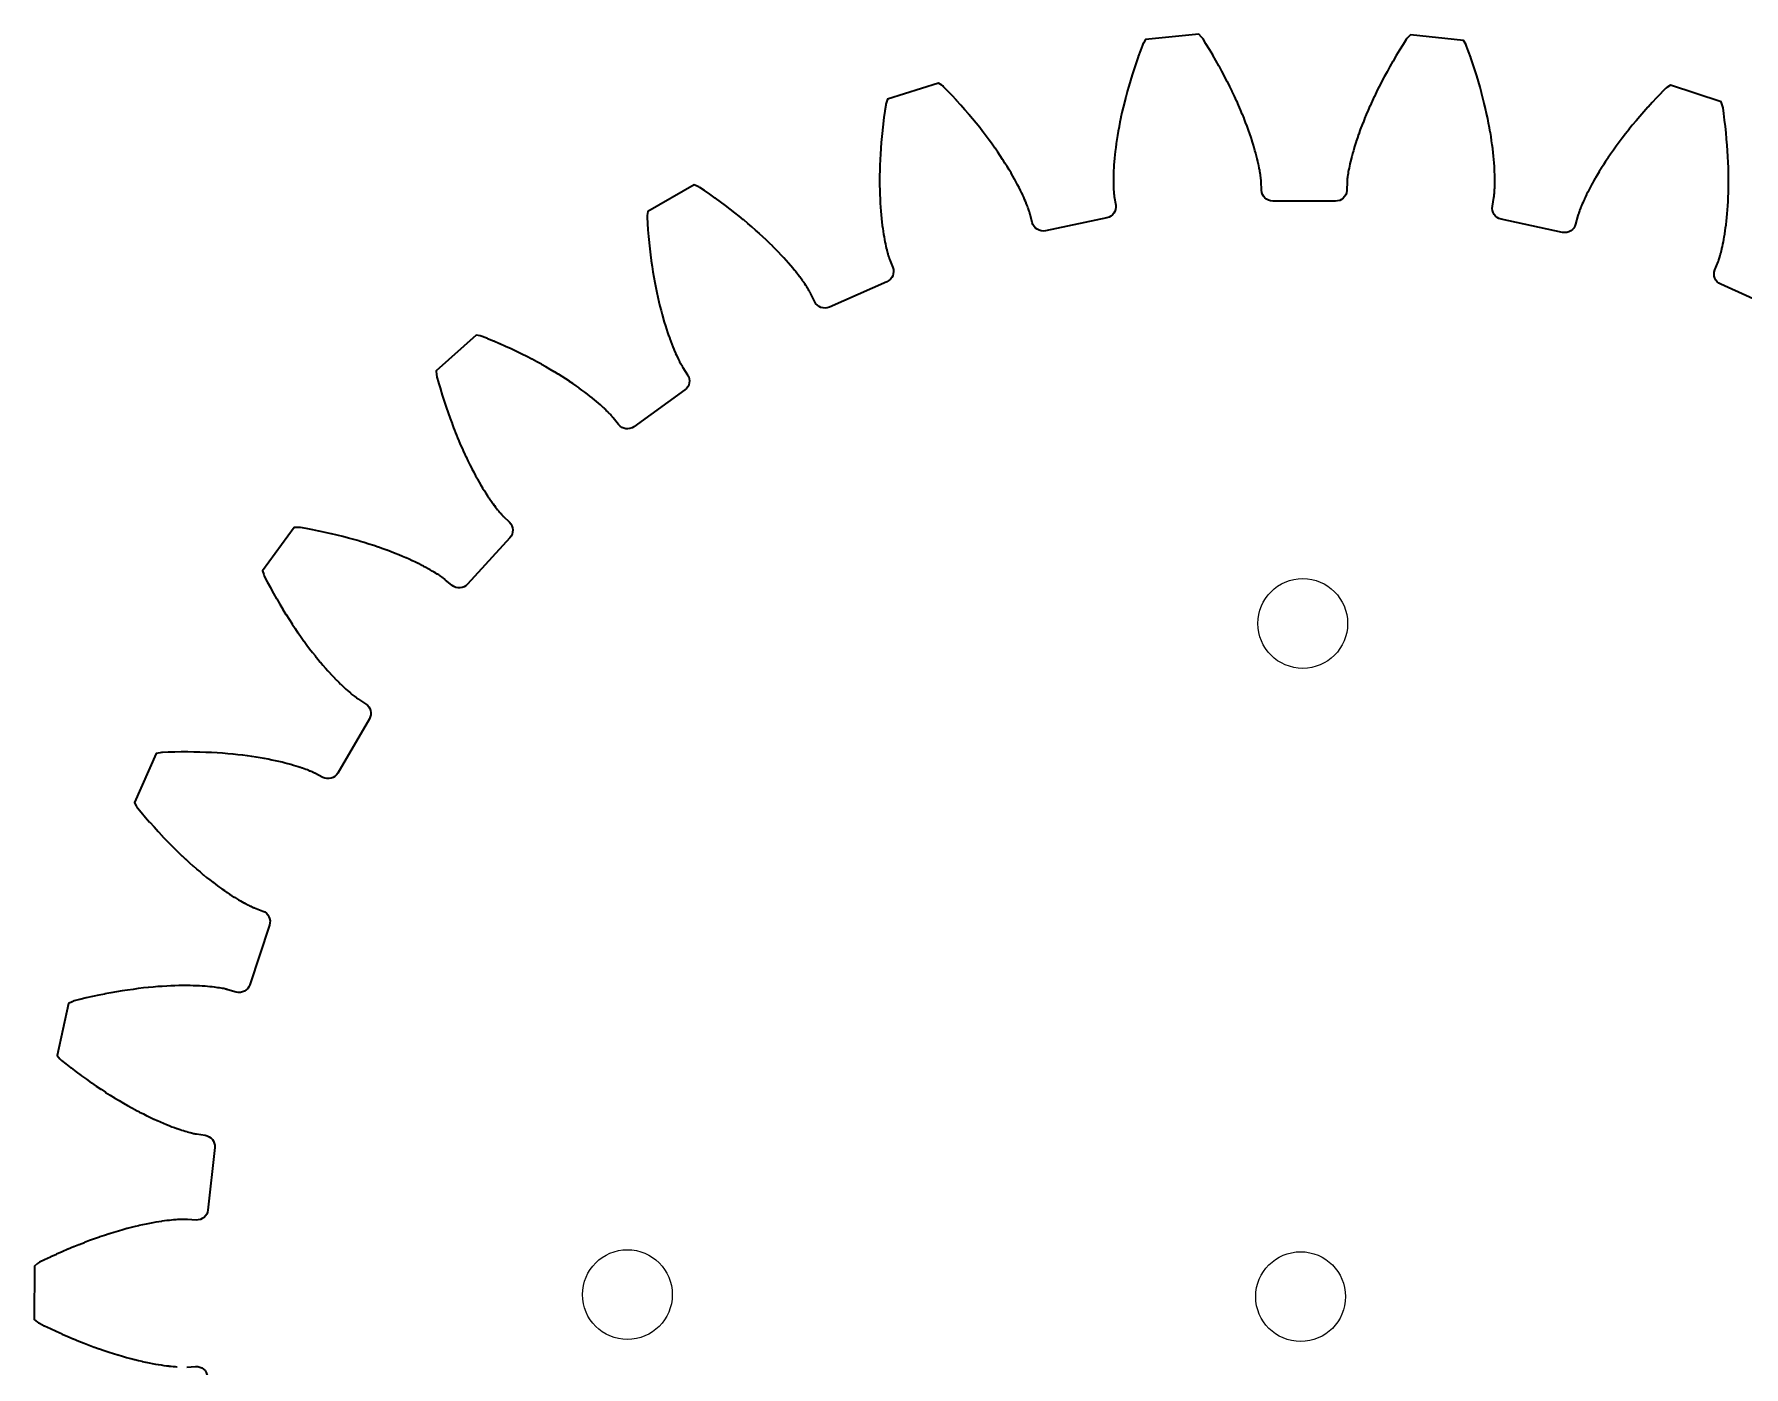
# Model space of a CAD drawing. Header units: millimetres. Extents: x 16327 to 16632, y 30408 to 30707.
# Drawn here: x 16326.9 to 16479.3, y 30588.6 to 30707.4 of the extents above; entities that cross this region are included whole.
import ezdxf

# ---------------------------------------------------------------- set-up
doc = ezdxf.new("R2010")
doc.units = ezdxf.units.MM
doc.header["$MEASUREMENT"] = 0
doc.layers.add('2D Drafting - General_Pen_No__21', color=7, linetype='Continuous', lineweight=20)
doc.layers.add('2D Drafting - General_Pen_No__6', color=5, linetype='Continuous', lineweight=35)

msp = doc.modelspace()

# ---------------------------------------------------------------- linework, layer by layer
at = {"layer": '2D Drafting - General_Pen_No__21', "linetype": 'Continuous'}
for centre in [(16439.97, 30654.83), (16379.78, 30595.01), (16439.78, 30594.83)]:
    msp.add_circle(centre, 4, dxfattribs=at)
at = {"layer": '2D Drafting - General_Pen_No__6', "linetype": 'Continuous', "flags": 128}
for points in [[(16482.33, 30682.76), (16477.22, 30685.06, -0.402869), (16476.7, 30686.34), (16477, 30687.07), (16477, 30687.08, 0.005522), (16477.01, 30687.1), (16477.02, 30687.12, 0.006713), (16477.03, 30687.14), (16477.04, 30687.17, 0.004881), (16477.04, 30687.19), (16477.06, 30687.25), (16477.08, 30687.32), (16477.11, 30687.41, 0.002921), (16477.11, 30687.42), (16477.14, 30687.5, 0.009516), (16477.15, 30687.53), (16477.17, 30687.62, -0.004565), (16477.18, 30687.64), (16477.21, 30687.75, 0.004421), (16477.21, 30687.77), (16477.25, 30687.9, 0.004807), (16477.25, 30687.91), (16477.29, 30688.07), (16477.33, 30688.23, 0.003285), (16477.33, 30688.24), (16477.37, 30688.42), (16477.41, 30688.6, 0.005725), (16477.42, 30688.63), (16477.46, 30688.83), (16477.5, 30689.05), (16477.54, 30689.28, 0.004404), (16477.54, 30689.3), (16477.58, 30689.53, 0.003624), (16477.58, 30689.55), (16477.62, 30689.81), (16477.66, 30690.08, 0.003053), (16477.66, 30690.09), (16477.7, 30690.37, 0.005248), (16477.7, 30690.39), (16477.73, 30690.69), (16477.77, 30691.01), (16477.8, 30691.34, 0.004571), (16477.8, 30691.35), (16477.83, 30691.69, 0.002962), (16477.83, 30691.7), (16477.85, 30692.06), (16477.87, 30692.43, 0.003278), (16477.87, 30692.44), (16477.89, 30692.82, 0.002834), (16477.89, 30692.83), (16477.9, 30693.22, 0.002519), (16477.9, 30693.23), (16477.91, 30693.64, 0.003832), (16477.91, 30693.65), (16477.92, 30694.08), (16477.92, 30694.52), (16477.91, 30694.97, 0.004793), (16477.91, 30694.99), (16477.9, 30695.44, 0.002612), (16477.9, 30695.45), (16477.88, 30695.94), (16477.86, 30696.42, 0.003751), (16477.86, 30696.44), (16477.83, 30696.95), (16477.8, 30697.46, 0.003182), (16477.79, 30697.47), (16477.75, 30698, 0.003243), (16477.75, 30698.01), (16477.7, 30698.56), (16477.64, 30699.11, 0.003887), (16477.64, 30699.12), (16477.57, 30699.69), (16477.5, 30700.27, 0.003568), (16477.5, 30700.28), (16477.43, 30700.78, 0.050509), (16477.38, 30700.97), (16477.26, 30701.31), (16472.73, 30702.8), (16472.42, 30702.6, 0.049284), (16472.27, 30702.47), (16471.92, 30702.11, 0.002804), (16471.91, 30702.1), (16471.51, 30701.69, 0.003271), (16471.5, 30701.68), (16471.12, 30701.26, 0.003077), (16471.11, 30701.25), (16470.74, 30700.85, 0.002956), (16470.73, 30700.84), (16470.37, 30700.43, 0.002948), (16470.36, 30700.42), (16470.01, 30700.02), (16469.68, 30699.63, 0.004378), (16469.67, 30699.62), (16469.34, 30699.23), (16469.03, 30698.85, 0.003781), (16469.03, 30698.83), (16468.73, 30698.46, 0.002795), (16468.73, 30698.46), (16468.44, 30698.09, 0.002566), (16468.44, 30698.08), (16468.17, 30697.73, 0.003772), (16468.16, 30697.72), (16467.9, 30697.36), (16467.65, 30697.02, 0.003499), (16467.65, 30697.01), (16467.41, 30696.67), (16467.19, 30696.35, 0.003244), (16467.18, 30696.33), (16466.96, 30696.01), (16466.76, 30695.71, 0.003691), (16466.76, 30695.69), (16466.57, 30695.4, 0.002952), (16466.56, 30695.39), (16466.38, 30695.1, 0.003022), (16466.38, 30695.09), (16466.2, 30694.8), (16466.05, 30694.54, 0.004241), (16466.04, 30694.52), (16465.89, 30694.26), (16465.75, 30694.01, 0.00412), (16465.74, 30693.99), (16465.62, 30693.76, 0.003427), (16465.61, 30693.75), (16465.49, 30693.51), (16465.37, 30693.28), (16465.27, 30693.08, 0.004858), (16465.26, 30693.06), (16465.16, 30692.86), (16465.08, 30692.68, 0.005198), (16465.07, 30692.66), (16464.99, 30692.48), (16464.92, 30692.32, 0.00447), (16464.91, 30692.3), (16464.84, 30692.15), (16464.79, 30692.02, 0.008708), (16464.78, 30691.98), (16464.73, 30691.87, -0.003407), (16464.73, 30691.85), (16464.68, 30691.75, 0.005518), (16464.68, 30691.73), (16464.64, 30691.63, 0.003829), (16464.63, 30691.62), (16464.6, 30691.52), (16464.57, 30691.44, 0.006164), (16464.57, 30691.42), (16464.54, 30691.35), (16464.53, 30691.3, 0.005986), (16464.52, 30691.28), (16464.51, 30691.24, -0.002521), (16464.51, 30691.23), (16464.5, 30691.21, -0.003997), (16464.5, 30691.19), (16464.49, 30691.18), (16464.29, 30690.42, -0.402951), (16463.12, 30689.69), (16457.64, 30690.87, -0.403013), (16456.87, 30692.02), (16457.01, 30692.79, 0.011242), (16457.01, 30692.84), (16457.02, 30692.86), (16457.02, 30692.9, 0.006436), (16457.02, 30692.92), (16457.03, 30692.97, -0.00364), (16457.03, 30692.98), (16457.04, 30693.04, 0.008671), (16457.04, 30693.07), (16457.05, 30693.16), (16457.06, 30693.25, 0.006052), (16457.06, 30693.27), (16457.06, 30693.38), (16457.07, 30693.5, 0.004791), (16457.07, 30693.52), (16457.08, 30693.66), (16457.08, 30693.81, 0.005347), (16457.09, 30693.83), (16457.09, 30694), (16457.09, 30694.18, 0.002721), (16457.09, 30694.19), (16457.09, 30694.38, 0.005093), (16457.09, 30694.4), (16457.09, 30694.61), (16457.08, 30694.82, 0.003892), (16457.08, 30694.84), (16457.07, 30695.08), (16457.06, 30695.32, 0.005246), (16457.06, 30695.34), (16457.05, 30695.6), (16457.03, 30695.87, 0.004342), (16457.03, 30695.89), (16457, 30696.18), (16456.97, 30696.48, 0.004272), (16456.97, 30696.49), (16456.94, 30696.81), (16456.9, 30697.13, 0.003306), (16456.9, 30697.15), (16456.86, 30697.48, 0.003012), (16456.85, 30697.49), (16456.8, 30697.84, 0.002813), (16456.8, 30697.85), (16456.75, 30698.22, 0.002606), (16456.75, 30698.23), (16456.69, 30698.6, 0.003435), (16456.68, 30698.61), (16456.61, 30699, 0.003493), (16456.61, 30699.01), (16456.53, 30699.42), (16456.45, 30699.83, 0.00316), (16456.45, 30699.84), (16456.36, 30700.27, 0.002619), (16456.36, 30700.28), (16456.26, 30700.71, 0.002812), (16456.26, 30700.72), (16456.15, 30701.17, 0.002687), (16456.15, 30701.18), (16456.03, 30701.64, 0.003189), (16456.03, 30701.65), (16455.91, 30702.12, 0.003549), (16455.9, 30702.14), (16455.77, 30702.63), (16455.63, 30703.12, 0.003952), (16455.62, 30703.13), (16455.47, 30703.64), (16455.31, 30704.16, 0.002947), (16455.3, 30704.17), (16455.13, 30704.7, 0.003374), (16455.13, 30704.71), (16454.95, 30705.25, 0.003172), (16454.94, 30705.26), (16454.75, 30705.81, 0.00264), (16454.75, 30705.82), (16454.57, 30706.29, 0.049273), (16454.49, 30706.47), (16454.3, 30706.78), (16449.56, 30707.29), (16449.31, 30707.03, 0.0513), (16449.18, 30706.87), (16448.91, 30706.44), (16448.6, 30705.94), (16448.3, 30705.45, 0.004029), (16448.3, 30705.44), (16448.02, 30704.96, 0.002893), (16448.01, 30704.95), (16447.74, 30704.48, 0.002624), (16447.74, 30704.47), (16447.48, 30704), (16447.23, 30703.55, 0.003139), (16447.23, 30703.54), (16446.99, 30703.1, 0.003339), (16446.99, 30703.09), (16446.77, 30702.65, 0.002514), (16446.76, 30702.65), (16446.55, 30702.22, 0.003475), (16446.55, 30702.21), (16446.35, 30701.8, 0.002726), (16446.34, 30701.79), (16446.15, 30701.37), (16445.97, 30700.98, 0.005499), (16445.96, 30700.96), (16445.79, 30700.57), (16445.63, 30700.2, 0.002521), (16445.63, 30700.19), (16445.48, 30699.83, 0.002968), (16445.48, 30699.81), (16445.34, 30699.46, 0.002984), (16445.33, 30699.45), (16445.2, 30699.11, 0.003576), (16445.19, 30699.1), (16445.07, 30698.76), (16444.96, 30698.44, 0.00329), (16444.95, 30698.43), (16444.84, 30698.11), (16444.74, 30697.82, 0.003448), (16444.74, 30697.8), (16444.65, 30697.51), (16444.56, 30697.24, 0.004138), (16444.56, 30697.22), (16444.48, 30696.96), (16444.41, 30696.71, 0.003373), (16444.41, 30696.69), (16444.34, 30696.45), (16444.28, 30696.23, 0.00367), (16444.28, 30696.21), (16444.23, 30695.99), (16444.18, 30695.79, 0.004374), (16444.18, 30695.78), (16444.14, 30695.6, 0.003994), (16444.13, 30695.58), (16444.1, 30695.41), (16444.06, 30695.24, 0.004308), (16444.06, 30695.23), (16444.03, 30695.07), (16444.01, 30694.94, 0.003986), (16444.01, 30694.92), (16443.99, 30694.8, 0.004162), (16443.99, 30694.79), (16443.97, 30694.67), (16443.96, 30694.57), (16443.94, 30694.48, 0.002686), (16443.94, 30694.47), (16443.94, 30694.4, 0.003227), (16443.93, 30694.39), (16443.93, 30694.33, 0.00257), (16443.93, 30694.32), (16443.92, 30694.29, 0.005658), (16443.92, 30694.26), (16443.92, 30694.25, -0.006341), (16443.92, 30694.22), (16443.92, 30694.21), (16443.89, 30693.42, -0.403237), (16442.88, 30692.47), (16437.29, 30692.48, -0.402951), (16436.29, 30693.45), (16436.26, 30694.22, 0.006548), (16436.26, 30694.24, -0.005984), (16436.26, 30694.27), (16436.26, 30694.3), (16436.25, 30694.34, -0.005685), (16436.25, 30694.36), (16436.25, 30694.4, 0.010551), (16436.24, 30694.44), (16436.24, 30694.5), (16436.23, 30694.59), (16436.21, 30694.69, 0.004926), (16436.21, 30694.71), (16436.2, 30694.81, 0.003937), (16436.2, 30694.83), (16436.18, 30694.96), (16436.15, 30695.1), (16436.13, 30695.25, 0.00563), (16436.12, 30695.27), (16436.09, 30695.42, 0.003944), (16436.09, 30695.44), (16436.05, 30695.61), (16436.02, 30695.8, 0.005853), (16436.01, 30695.82), (16435.96, 30696.03), (16435.91, 30696.23, 0.005119), (16435.91, 30696.25), (16435.85, 30696.48), (16435.79, 30696.72, 0.005091), (16435.79, 30696.74), (16435.71, 30696.99), (16435.64, 30697.26), (16435.56, 30697.54, 0.003633), (16435.55, 30697.55), (16435.46, 30697.83, 0.004476), (16435.46, 30697.85), (16435.36, 30698.15), (16435.25, 30698.46, 0.002862), (16435.25, 30698.47), (16435.14, 30698.79, 0.004003), (16435.13, 30698.8), (16435.01, 30699.14), (16434.88, 30699.49), (16434.74, 30699.85, 0.003074), (16434.74, 30699.86), (16434.59, 30700.22, 0.004321), (16434.58, 30700.23), (16434.42, 30700.61), (16434.25, 30701.01), (16434.08, 30701.41, 0.002951), (16434.07, 30701.42), (16433.89, 30701.82, 0.003539), (16433.88, 30701.84), (16433.68, 30702.25, 0.003319), (16433.68, 30702.26), (16433.46, 30702.69), (16433.25, 30703.13, 0.002747), (16433.24, 30703.14), (16433.01, 30703.58, 0.003431), (16433, 30703.6), (16432.76, 30704.06), (16432.51, 30704.52, 0.002793), (16432.5, 30704.53), (16432.23, 30705, 0.002745), (16432.23, 30705.01), (16431.95, 30705.49, 0.003516), (16431.95, 30705.5), (16431.66, 30705.99, 0.0031), (16431.65, 30706), (16431.34, 30706.5), (16431.08, 30706.93, 0.050682), (16430.95, 30707.09), (16430.7, 30707.35), (16425.96, 30706.87), (16425.77, 30706.56, 0.04989), (16425.68, 30706.38), (16425.51, 30705.91, 0.002753), (16425.5, 30705.9), (16425.31, 30705.35, 0.003231), (16425.3, 30705.34), (16425.11, 30704.8), (16424.94, 30704.27, 0.003537), (16424.93, 30704.26), (16424.77, 30703.74, 0.00286), (16424.77, 30703.73), (16424.61, 30703.23, 0.002649), (16424.61, 30703.22), (16424.47, 30702.73, 0.002992), (16424.46, 30702.71), (16424.33, 30702.23, 0.003209), (16424.32, 30702.22), (16424.2, 30701.74), (16424.08, 30701.29, 0.004445), (16424.07, 30701.27), (16423.96, 30700.81), (16423.86, 30700.38, 0.003086), (16423.86, 30700.37), (16423.77, 30699.95, 0.003718), (16423.76, 30699.93), (16423.68, 30699.51), (16423.6, 30699.11, 0.002908), (16423.6, 30699.1), (16423.52, 30698.7), (16423.46, 30698.33, 0.004106), (16423.46, 30698.31), (16423.4, 30697.95), (16423.35, 30697.6, 0.002766), (16423.34, 30697.59), (16423.3, 30697.25, 0.0037), (16423.3, 30697.24), (16423.26, 30696.91), (16423.22, 30696.6, 0.002616), (16423.22, 30696.59), (16423.19, 30696.29, 0.003958), (16423.19, 30696.27), (16423.17, 30695.99, 0.003368), (16423.16, 30695.98), (16423.14, 30695.7), (16423.13, 30695.44, 0.003692), (16423.13, 30695.43), (16423.11, 30695.19, 0.003376), (16423.11, 30695.17), (16423.1, 30694.94), (16423.09, 30694.72, 0.005312), (16423.09, 30694.7), (16423.09, 30694.49), (16423.09, 30694.29), (16423.09, 30694.12, 0.006385), (16423.09, 30694.09), (16423.09, 30693.93), (16423.1, 30693.78, 0.004452), (16423.1, 30693.76), (16423.1, 30693.62), (16423.11, 30693.5, 0.007271), (16423.11, 30693.47), (16423.12, 30693.37, -0.003383), (16423.12, 30693.36), (16423.13, 30693.27, 0.008308), (16423.13, 30693.24), (16423.13, 30693.16), (16423.14, 30693.09, 0.003756), (16423.14, 30693.08), (16423.15, 30693.03, 0.00775), (16423.15, 30693), (16423.15, 30692.99, -0.013501), (16423.16, 30692.93), (16423.16, 30692.92), (16423.16, 30692.91, 0.007042), (16423.17, 30692.88), (16423.3, 30692.12, -0.403102), (16422.52, 30690.98), (16417.04, 30689.83, -0.403065), (16415.86, 30690.57), (16415.68, 30691.3, 0.012783), (16415.66, 30691.35), (16415.66, 30691.38, 0.003873), (16415.65, 30691.4), (16415.64, 30691.45), (16415.62, 30691.5, 0.005448), (16415.61, 30691.52), (16415.59, 30691.59), (16415.57, 30691.66, 0.004795), (16415.56, 30691.68), (16415.53, 30691.76, 0.007827), (16415.52, 30691.79), (16415.48, 30691.89), (16415.44, 30692.01, 0.005164), (16415.43, 30692.02), (16415.38, 30692.15), (16415.33, 30692.29, 0.007009), (16415.32, 30692.31), (16415.25, 30692.46), (16415.18, 30692.63, 0.003608), (16415.18, 30692.64), (16415.1, 30692.83), (16415.01, 30693.01, 0.002827), (16415.01, 30693.02), (16414.91, 30693.23), (16414.81, 30693.43, 0.00405), (16414.8, 30693.45), (16414.69, 30693.67, 0.002762), (16414.69, 30693.68), (16414.56, 30693.91), (16414.43, 30694.16), (16414.3, 30694.41, 0.004717), (16414.29, 30694.43), (16414.14, 30694.69), (16413.98, 30694.96, 0.004161), (16413.97, 30694.98), (16413.81, 30695.25, 0.002805), (16413.8, 30695.26), (16413.63, 30695.55, 0.002866), (16413.62, 30695.56), (16413.43, 30695.87), (16413.23, 30696.18, 0.003752), (16413.22, 30696.19), (16413.01, 30696.51), (16412.79, 30696.84, 0.004076), (16412.78, 30696.85), (16412.55, 30697.18, 0.003), (16412.54, 30697.19), (16412.3, 30697.54), (16412.04, 30697.89, 0.003896), (16412.03, 30697.9), (16411.76, 30698.27), (16411.48, 30698.63, 0.004298), (16411.47, 30698.65), (16411.18, 30699.02), (16410.86, 30699.41), (16410.55, 30699.8, 0.003406), (16410.54, 30699.81), (16410.21, 30700.2, 0.003152), (16410.2, 30700.21), (16409.85, 30700.62), (16409.49, 30701.02, 0.003033), (16409.49, 30701.03), (16409.12, 30701.44, 0.003904), (16409.11, 30701.46), (16408.72, 30701.88), (16408.32, 30702.3, 0.004014), (16408.31, 30702.31), (16407.96, 30702.67, 0.048832), (16407.81, 30702.8), (16407.51, 30703), (16402.97, 30701.55), (16402.85, 30701.2, 0.049496), (16402.8, 30701.01), (16402.72, 30700.51, 0.002865), (16402.72, 30700.5), (16402.64, 30699.93, 0.00297), (16402.64, 30699.92), (16402.57, 30699.35, 0.003071), (16402.57, 30699.34), (16402.51, 30698.79, 0.003502), (16402.51, 30698.78), (16402.45, 30698.23), (16402.41, 30697.71, 0.003297), (16402.41, 30697.69), (16402.37, 30697.18, 0.002996), (16402.37, 30697.17), (16402.33, 30696.66), (16402.31, 30696.18, 0.00402), (16402.31, 30696.16), (16402.29, 30695.68), (16402.27, 30695.22, 0.003511), (16402.27, 30695.21), (16402.26, 30694.76, 0.003467), (16402.26, 30694.75), (16402.26, 30694.31), (16402.26, 30693.88, 0.002659), (16402.26, 30693.87), (16402.27, 30693.47, 0.003213), (16402.27, 30693.46), (16402.28, 30693.06, 0.002532), (16402.28, 30693.05), (16402.3, 30692.68, 0.003677), (16402.3, 30692.66), (16402.32, 30692.3, 0.003112), (16402.32, 30692.29), (16402.34, 30691.93), (16402.36, 30691.59, 0.00557), (16402.37, 30691.57), (16402.4, 30691.24), (16402.43, 30690.93, 0.004234), (16402.43, 30690.91), (16402.46, 30690.61), (16402.49, 30690.33, 0.003506), (16402.5, 30690.31), (16402.53, 30690.04), (16402.57, 30689.78, 0.004123), (16402.57, 30689.77), (16402.61, 30689.53, 0.004626), (16402.61, 30689.51), (16402.65, 30689.28), (16402.69, 30689.06, 0.003648), (16402.69, 30689.05), (16402.73, 30688.85, 0.002848), (16402.73, 30688.84), (16402.77, 30688.66, 0.00447), (16402.78, 30688.64), (16402.81, 30688.46), (16402.85, 30688.3, 0.00479), (16402.85, 30688.29), (16402.89, 30688.14, 0.003431), (16402.89, 30688.13), (16402.93, 30687.99), (16402.96, 30687.86), (16402.99, 30687.76, 0.007976), (16403, 30687.73), (16403.03, 30687.64), (16403.05, 30687.55), (16403.07, 30687.49, 0.009135), (16403.08, 30687.46), (16403.1, 30687.41), (16403.11, 30687.37, 0.006059), (16403.12, 30687.35), (16403.13, 30687.32), (16403.14, 30687.31, 0.005067), (16403.14, 30687.29), (16403.43, 30686.57, -0.402831), (16402.9, 30685.29), (16397.78, 30683.02, -0.403137), (16396.48, 30683.5), (16396.14, 30684.21), (16396.12, 30684.23, 0.016102), (16396.09, 30684.29), (16396.08, 30684.32), (16396.05, 30684.37, 0.00296), (16396.04, 30684.38), (16396.01, 30684.43, 0.004245), (16396, 30684.45), (16395.96, 30684.52), (16395.91, 30684.61, 0.004048), (16395.9, 30684.62), (16395.84, 30684.71, 0.002776), (16395.83, 30684.72), (16395.77, 30684.82, 0.003591), (16395.76, 30684.84), (16395.68, 30684.96), (16395.59, 30685.09), (16395.5, 30685.22, 0.004106), (16395.49, 30685.24), (16395.39, 30685.38, 0.003272), (16395.38, 30685.39), (16395.26, 30685.55), (16395.14, 30685.72, 0.004023), (16395.13, 30685.73), (16395, 30685.9, 0.002872), (16394.99, 30685.91), (16394.85, 30686.09, 0.003482), (16394.84, 30686.1), (16394.69, 30686.29, 0.002562), (16394.68, 30686.3), (16394.51, 30686.5), (16394.34, 30686.71, 0.004377), (16394.33, 30686.72), (16394.14, 30686.95), (16393.93, 30687.18), (16393.73, 30687.41, 0.004552), (16393.71, 30687.42), (16393.49, 30687.67), (16393.26, 30687.91, 0.002873), (16393.25, 30687.92), (16393, 30688.17, 0.003161), (16392.99, 30688.18), (16392.74, 30688.44, 0.002725), (16392.73, 30688.45), (16392.45, 30688.72), (16392.17, 30689, 0.004127), (16392.16, 30689.01), (16391.86, 30689.29), (16391.55, 30689.57, 0.00361), (16391.54, 30689.58), (16391.21, 30689.88), (16390.87, 30690.17, 0.0029), (16390.87, 30690.18), (16390.52, 30690.48, 0.002834), (16390.51, 30690.49), (16390.15, 30690.79, 0.00393), (16390.14, 30690.8), (16389.75, 30691.12), (16389.35, 30691.44), (16388.95, 30691.75, 0.003774), (16388.94, 30691.76), (16388.51, 30692.08), (16388.08, 30692.41, 0.003444), (16388.07, 30692.42), (16387.62, 30692.74, 0.002964), (16387.61, 30692.75), (16387.14, 30693.08), (16386.66, 30693.41, 0.003474), (16386.65, 30693.42), (16386.23, 30693.7, 0.05014), (16386.06, 30693.79), (16385.72, 30693.93), (16381.59, 30691.56), (16381.54, 30691.2, 0.050241), (16381.53, 30691), (16381.56, 30690.5, 0.003964), (16381.56, 30690.49), (16381.6, 30689.9), (16381.66, 30689.32), (16381.71, 30688.77, 0.003277), (16381.71, 30688.76), (16381.77, 30688.22, 0.003036), (16381.77, 30688.21), (16381.83, 30687.69, 0.002647), (16381.84, 30687.68), (16381.9, 30687.17, 0.003051), (16381.9, 30687.15), (16381.98, 30686.66, 0.003209), (16381.98, 30686.65), (16382.05, 30686.17, 0.003105), (16382.06, 30686.16), (16382.14, 30685.68), (16382.22, 30685.23, 0.002605), (16382.22, 30685.22), (16382.31, 30684.78, 0.0028), (16382.31, 30684.77), (16382.39, 30684.34, 0.003819), (16382.4, 30684.33), (16382.49, 30683.91), (16382.58, 30683.51, 0.002916), (16382.58, 30683.5), (16382.68, 30683.12, 0.003612), (16382.68, 30683.11), (16382.78, 30682.73), (16382.87, 30682.38, 0.002636), (16382.87, 30682.37), (16382.97, 30682.03, 0.002684), (16382.97, 30682.02), (16383.06, 30681.69, 0.004222), (16383.07, 30681.68), (16383.17, 30681.36), (16383.26, 30681.05), (16383.36, 30680.77, 0.00397), (16383.36, 30680.76), (16383.45, 30680.49, 0.003854), (16383.46, 30680.47), (16383.55, 30680.22, 0.002712), (16383.55, 30680.21), (16383.65, 30679.96), (16383.73, 30679.73, 0.004939), (16383.74, 30679.72), (16383.83, 30679.5), (16383.91, 30679.29, 0.002865), (16383.91, 30679.28), (16383.99, 30679.09, 0.002818), (16384, 30679.08), (16384.07, 30678.91, 0.004417), (16384.08, 30678.9), (16384.15, 30678.73), (16384.22, 30678.58, 0.005328), (16384.23, 30678.57), (16384.3, 30678.43), (16384.36, 30678.3, 0.0035), (16384.37, 30678.29), (16384.42, 30678.18, 0.005331), (16384.43, 30678.16), (16384.48, 30678.07), (16384.53, 30677.98, 0.003869), (16384.53, 30677.97), (16384.57, 30677.9, 0.003435), (16384.58, 30677.89), (16384.62, 30677.82), (16384.65, 30677.77, 0.002825), (16384.65, 30677.76), (16384.67, 30677.73, 0.008875), (16384.69, 30677.7, -0.006753), (16384.7, 30677.67, 0.011668), (16384.73, 30677.64), (16385.15, 30677, -0.403066), (16384.9, 30675.64), (16380.36, 30672.37, -0.402923), (16378.99, 30672.56), (16378.52, 30673.16, 0.009267), (16378.49, 30673.2, 0.016899), (16378.44, 30673.25), (16378.43, 30673.27), (16378.4, 30673.3, 0.011432), (16378.37, 30673.34), (16378.33, 30673.38), (16378.27, 30673.44, 0.00406), (16378.26, 30673.46), (16378.2, 30673.52, 0.002518), (16378.19, 30673.53), (16378.11, 30673.61, 0.003242), (16378.1, 30673.62), (16378.01, 30673.71), (16377.9, 30673.82), (16377.8, 30673.92, 0.00554), (16377.78, 30673.94), (16377.67, 30674.04, 0.003451), (16377.66, 30674.05), (16377.52, 30674.18), (16377.38, 30674.31, 0.003485), (16377.37, 30674.31), (16377.21, 30674.45), (16377.04, 30674.6), (16376.86, 30674.75, 0.004416), (16376.85, 30674.76), (16376.66, 30674.91, 0.004658), (16376.65, 30674.93), (16376.44, 30675.09), (16376.23, 30675.26, 0.003058), (16376.22, 30675.27), (16375.99, 30675.44, 0.004633), (16375.98, 30675.45), (16375.73, 30675.63), (16375.48, 30675.81, 0.003108), (16375.47, 30675.82), (16375.2, 30676.01), (16374.92, 30676.21, 0.003218), (16374.91, 30676.21), (16374.62, 30676.41, 0.003793), (16374.61, 30676.42), (16374.29, 30676.62), (16373.97, 30676.83, 0.002994), (16373.96, 30676.83), (16373.63, 30677.04, 0.002748), (16373.62, 30677.05), (16373.28, 30677.26, 0.003555), (16373.26, 30677.26), (16372.89, 30677.48), (16372.51, 30677.7), (16372.12, 30677.92, 0.003718), (16372.11, 30677.93), (16371.71, 30678.15, 0.002638), (16371.7, 30678.15), (16371.28, 30678.38, 0.003355), (16371.27, 30678.38), (16370.83, 30678.61), (16370.38, 30678.83, 0.003765), (16370.37, 30678.84), (16369.91, 30679.06, 0.002954), (16369.89, 30679.07), (16369.41, 30679.3), (16368.92, 30679.52, 0.003335), (16368.91, 30679.53), (16368.4, 30679.75, 0.002895), (16368.39, 30679.76), (16367.87, 30679.98, 0.002867), (16367.86, 30679.99), (16367.32, 30680.21, 0.003456), (16367.31, 30680.22), (16366.85, 30680.4, 0.048994), (16366.66, 30680.46), (16366.3, 30680.53), (16362.74, 30677.35), (16362.77, 30676.98, 0.050098), (16362.81, 30676.79), (16362.94, 30676.3, 0.002818), (16362.94, 30676.29), (16363.11, 30675.73, 0.002608), (16363.11, 30675.72), (16363.27, 30675.18, 0.003367), (16363.28, 30675.17), (16363.45, 30674.63), (16363.62, 30674.12, 0.003825), (16363.62, 30674.11), (16363.8, 30673.6), (16363.97, 30673.11), (16364.15, 30672.64, 0.003635), (16364.15, 30672.62), (16364.32, 30672.17, 0.002777), (16364.33, 30672.16), (16364.5, 30671.72, 0.002872), (16364.51, 30671.71), (16364.68, 30671.28, 0.003039), (16364.69, 30671.27), (16364.86, 30670.86, 0.002934), (16364.86, 30670.85), (16365.04, 30670.45, 0.002612), (16365.04, 30670.44), (16365.21, 30670.06, 0.003304), (16365.22, 30670.05), (16365.39, 30669.68, 0.0025), (16365.4, 30669.67), (16365.57, 30669.32, 0.002952), (16365.57, 30669.31), (16365.74, 30668.97, 0.002848), (16365.74, 30668.96), (16365.91, 30668.63, 0.003437), (16365.91, 30668.62), (16366.08, 30668.31, 0.003274), (16366.08, 30668.3), (16366.25, 30667.99), (16366.41, 30667.71, 0.003859), (16366.41, 30667.7), (16366.57, 30667.42), (16366.72, 30667.16, 0.00426), (16366.73, 30667.15), (16366.87, 30666.91, 0.002651), (16366.88, 30666.9), (16367.02, 30666.67, 0.004314), (16367.03, 30666.65), (16367.17, 30666.43), (16367.31, 30666.22, 0.0029), (16367.31, 30666.21), (16367.44, 30666.02, 0.003618), (16367.45, 30666.01), (16367.57, 30665.82), (16367.69, 30665.66, 0.006802), (16367.7, 30665.64), (16367.82, 30665.48), (16367.92, 30665.34, 0.004574), (16367.93, 30665.33), (16368.03, 30665.19), (16368.12, 30665.07, 0.003467), (16368.13, 30665.06), (16368.21, 30664.96, 0.007379), (16368.23, 30664.94), (16368.31, 30664.84), (16368.38, 30664.76, -0.003319), (16368.39, 30664.75), (16368.44, 30664.68, 0.009519), (16368.46, 30664.65), (16368.51, 30664.61, 0.005615), (16368.52, 30664.59), (16368.56, 30664.54, -0.003113), (16368.57, 30664.53), (16368.61, 30664.49), (16368.64, 30664.45, 0.003258), (16368.65, 30664.44), (16368.68, 30664.42), (16368.69, 30664.4, -0.003802), (16368.7, 30664.39), (16369.26, 30663.85, -0.403085), (16369.3, 30662.46), (16365.54, 30658.32, -0.402831), (16364.16, 30658.22), (16363.55, 30658.73), (16363.54, 30658.74, 0.004071), (16363.53, 30658.75), (16363.5, 30658.77), (16363.47, 30658.79, -0.006943), (16363.45, 30658.81), (16363.41, 30658.84, 0.003488), (16363.4, 30658.84), (16363.34, 30658.89), (16363.28, 30658.93, 0.007459), (16363.25, 30658.95), (16363.17, 30659.01), (16363.08, 30659.07, 0.002767), (16363.07, 30659.07), (16362.96, 30659.15), (16362.85, 30659.22, 0.004928), (16362.83, 30659.23), (16362.7, 30659.31), (16362.55, 30659.4), (16362.39, 30659.49, 0.004251), (16362.38, 30659.5), (16362.21, 30659.6), (16362.03, 30659.7, 0.003813), (16362.02, 30659.71), (16361.82, 30659.81), (16361.62, 30659.92, 0.003988), (16361.6, 30659.93), (16361.39, 30660.04, 0.003352), (16361.38, 30660.05), (16361.15, 30660.16, 0.0041), (16361.14, 30660.17), (16360.88, 30660.29), (16360.62, 30660.41, 0.002911), (16360.61, 30660.42), (16360.33, 30660.55), (16360.05, 30660.67, 0.004542), (16360.04, 30660.68), (16359.73, 30660.81), (16359.42, 30660.94, 0.003034), (16359.41, 30660.95), (16359.08, 30661.08, 0.003537), (16359.07, 30661.08), (16358.72, 30661.22), (16358.37, 30661.35, 0.004115), (16358.35, 30661.36), (16357.97, 30661.49), (16357.59, 30661.63, 0.002872), (16357.58, 30661.63), (16357.18, 30661.77, 0.004018), (16357.17, 30661.77), (16356.75, 30661.91), (16356.32, 30662.04, 0.003134), (16356.31, 30662.04), (16355.87, 30662.17, 0.002944), (16355.86, 30662.18), (16355.39, 30662.31), (16354.93, 30662.44, 0.004238), (16354.91, 30662.44), (16354.42, 30662.57), (16353.92, 30662.7, 0.00285), (16353.91, 30662.7), (16353.4, 30662.82, 0.003335), (16353.38, 30662.82), (16352.85, 30662.94), (16352.3, 30663.06, 0.003627), (16352.29, 30663.06), (16351.73, 30663.17), (16351.15, 30663.28, 0.002782), (16351.14, 30663.28), (16350.65, 30663.37, 0.050746), (16350.45, 30663.38), (16350.09, 30663.37), (16347.27, 30659.53), (16347.37, 30659.18, 0.04975), (16347.45, 30658.99), (16347.68, 30658.55, 0.002859), (16347.68, 30658.54), (16347.96, 30658.03, 0.003393), (16347.97, 30658.01), (16348.24, 30657.51), (16348.52, 30657.03, 0.003134), (16348.53, 30657.02), (16348.8, 30656.54), (16349.07, 30656.09, 0.003888), (16349.08, 30656.08), (16349.35, 30655.64, 0.002988), (16349.36, 30655.63), (16349.63, 30655.2), (16349.89, 30654.79, 0.004177), (16349.9, 30654.78), (16350.17, 30654.38), (16350.42, 30654, 0.004587), (16350.44, 30653.99), (16350.69, 30653.62), (16350.95, 30653.26, 0.00439), (16350.96, 30653.25), (16351.21, 30652.91), (16351.45, 30652.58, 0.004524), (16351.46, 30652.57), (16351.71, 30652.25), (16351.94, 30651.96, 0.003317), (16351.95, 30651.95), (16352.19, 30651.65), (16352.41, 30651.38, 0.003079), (16352.42, 30651.37), (16352.64, 30651.11, 0.003355), (16352.64, 30651.1), (16352.86, 30650.85), (16353.07, 30650.62, 0.004219), (16353.08, 30650.61), (16353.28, 30650.39, 0.002776), (16353.29, 30650.38), (16353.49, 30650.17), (16353.67, 30649.97, 0.004022), (16353.69, 30649.96), (16353.86, 30649.78, 0.003689), (16353.87, 30649.77), (16354.05, 30649.59), (16354.22, 30649.43, 0.00483), (16354.23, 30649.41), (16354.39, 30649.26), (16354.55, 30649.11), (16354.69, 30648.98, 0.005465), (16354.7, 30648.97), (16354.83, 30648.86, 0.003457), (16354.84, 30648.85), (16354.97, 30648.74), (16355.09, 30648.64, 0.003553), (16355.1, 30648.63), (16355.2, 30648.54, 0.003592), (16355.21, 30648.53), (16355.31, 30648.45), (16355.4, 30648.38, 0.002575), (16355.41, 30648.37), (16355.48, 30648.32, 0.003521), (16355.49, 30648.31), (16355.61, 30648.22, 0.009772), (16355.65, 30648.2), (16355.69, 30648.17), (16355.73, 30648.14), (16355.75, 30648.12, 0.00636), (16355.77, 30648.11, 0.006449), (16355.8, 30648.09), (16356.45, 30647.68, -0.40288), (16356.78, 30646.33), (16353.96, 30641.49, -0.402693), (16352.63, 30641.11), (16351.93, 30641.48), (16351.92, 30641.49, 0.004563), (16351.9, 30641.5), (16351.89, 30641.5, 0.00935), (16351.86, 30641.52), (16351.83, 30641.53, -0.003663), (16351.82, 30641.54), (16351.78, 30641.55, 0.009951), (16351.75, 30641.57), (16351.7, 30641.59, -0.002505), (16351.69, 30641.6), (16351.61, 30641.63, 0.002941), (16351.6, 30641.63), (16351.52, 30641.67, 0.006413), (16351.49, 30641.68), (16351.39, 30641.72), (16351.27, 30641.77, 0.003815), (16351.26, 30641.77), (16351.13, 30641.82), (16350.98, 30641.87, 0.002566), (16350.97, 30641.88), (16350.82, 30641.93, 0.003453), (16350.8, 30641.94), (16350.64, 30641.99, 0.002994), (16350.63, 30642), (16350.45, 30642.05, 0.004296), (16350.43, 30642.06), (16350.24, 30642.12, 0.003196), (16350.23, 30642.12), (16350.01, 30642.18), (16349.79, 30642.25, 0.004305), (16349.77, 30642.25), (16349.54, 30642.32, 0.00285), (16349.53, 30642.32), (16349.28, 30642.39, 0.002687), (16349.27, 30642.39), (16349, 30642.46), (16348.72, 30642.52, 0.005872), (16348.7, 30642.53), (16348.41, 30642.59), (16348.1, 30642.66, 0.003656), (16348.09, 30642.66), (16347.77, 30642.72, 0.003013), (16347.76, 30642.73), (16347.43, 30642.79, 0.003708), (16347.41, 30642.79), (16347.06, 30642.85), (16346.7, 30642.91, 0.003822), (16346.68, 30642.91), (16346.31, 30642.97, 0.002618), (16346.3, 30642.97), (16345.91, 30643.03, 0.003159), (16345.9, 30643.03), (16345.5, 30643.08, 0.002665), (16345.49, 30643.08), (16345.07, 30643.13, 0.002532), (16345.06, 30643.13), (16344.63, 30643.18, 0.003646), (16344.61, 30643.18), (16344.17, 30643.22, 0.00258), (16344.16, 30643.22), (16343.7, 30643.26, 0.002915), (16343.69, 30643.26), (16343.22, 30643.29, 0.003148), (16343.21, 30643.29), (16342.71, 30643.32), (16342.21, 30643.34, 0.003378), (16342.2, 30643.34), (16341.68, 30643.36, 0.002956), (16341.67, 30643.36), (16341.15, 30643.37, 0.002937), (16341.13, 30643.37), (16340.59, 30643.38, 0.002829), (16340.58, 30643.38), (16340.02, 30643.38), (16339.45, 30643.37, 0.003549), (16339.44, 30643.37), (16338.85, 30643.36), (16338.34, 30643.34, 0.049922), (16338.15, 30643.31), (16337.79, 30643.23), (16335.84, 30638.88), (16336.01, 30638.56, 0.049796), (16336.12, 30638.39), (16336.44, 30638.01, 0.003735), (16336.45, 30638), (16336.83, 30637.55), (16337.2, 30637.12, 0.003617), (16337.21, 30637.11), (16337.59, 30636.69), (16337.95, 30636.29, 0.00291), (16337.96, 30636.28), (16338.32, 30635.89, 0.00364), (16338.33, 30635.88), (16338.69, 30635.5), (16339.04, 30635.15, 0.004215), (16339.05, 30635.13), (16339.4, 30634.79), (16339.74, 30634.45, 0.002889), (16339.74, 30634.45), (16340.08, 30634.13, 0.003545), (16340.09, 30634.12), (16340.41, 30633.81, 0.002854), (16340.42, 30633.81), (16340.75, 30633.51), (16341.06, 30633.23, 0.00252), (16341.07, 30633.22), (16341.37, 30632.96, 0.004246), (16341.39, 30632.94), (16341.69, 30632.69), (16341.98, 30632.44, 0.003752), (16341.99, 30632.43), (16342.28, 30632.2), (16342.56, 30631.98, 0.002934), (16342.57, 30631.97), (16342.84, 30631.77, 0.003212), (16342.85, 30631.76), (16343.11, 30631.56), (16343.36, 30631.37, 0.006087), (16343.38, 30631.36), (16343.62, 30631.19), (16343.86, 30631.02, 0.002946), (16343.87, 30631.01), (16344.09, 30630.86, 0.006087), (16344.11, 30630.85), (16344.33, 30630.71), (16344.53, 30630.57, 0.003698), (16344.54, 30630.56), (16344.73, 30630.44, 0.004932), (16344.75, 30630.43), (16344.94, 30630.32), (16345.12, 30630.21, 0.003121), (16345.13, 30630.2), (16345.29, 30630.11, 0.002589), (16345.3, 30630.1), (16345.46, 30630.01), (16345.6, 30629.93, 0.005416), (16345.62, 30629.92), (16345.76, 30629.85), (16345.87, 30629.79, 0.007221), (16345.9, 30629.77), (16346, 30629.72, -0.004212), (16346.01, 30629.72), (16346.1, 30629.67, 0.008313), (16346.13, 30629.66), (16346.2, 30629.62, 0.004355), (16346.22, 30629.62), (16346.3, 30629.58), (16346.37, 30629.55), (16346.42, 30629.52, 0.006885), (16346.44, 30629.51), (16346.48, 30629.5, -0.003472), (16346.49, 30629.49), (16346.52, 30629.48), (16346.54, 30629.47, -0.00372), (16346.55, 30629.47), (16347.28, 30629.2, -0.403025), (16347.88, 30627.95), (16346.13, 30622.63, -0.40278), (16344.91, 30621.98), (16344.17, 30622.19, 0.008514), (16344.13, 30622.2, 0.018087), (16344.05, 30622.22, -0.003514), (16344.03, 30622.23), (16343.99, 30622.24, 0.009609), (16343.95, 30622.25), (16343.89, 30622.26), (16343.8, 30622.28), (16343.7, 30622.29, 0.004799), (16343.68, 30622.3), (16343.58, 30622.32, 0.004188), (16343.57, 30622.32), (16343.44, 30622.34), (16343.31, 30622.36, 0.007411), (16343.28, 30622.36), (16343.13, 30622.38), (16342.97, 30622.4, 0.006097), (16342.95, 30622.41), (16342.77, 30622.43), (16342.58, 30622.45, 0.004063), (16342.57, 30622.45), (16342.37, 30622.47, 0.00319), (16342.35, 30622.47), (16342.14, 30622.49, 0.002749), (16342.13, 30622.49), (16341.89, 30622.5), (16341.64, 30622.52, 0.003697), (16341.63, 30622.52), (16341.37, 30622.53, 0.004171), (16341.36, 30622.53), (16341.08, 30622.54), (16340.8, 30622.55, 0.005317), (16340.78, 30622.55), (16340.47, 30622.55), (16340.16, 30622.55, 0.002835), (16340.15, 30622.55), (16339.83, 30622.55, 0.004495), (16339.81, 30622.55), (16339.46, 30622.54), (16339.11, 30622.53, 0.003998), (16339.1, 30622.53), (16338.73, 30622.51, 0.003115), (16338.72, 30622.51), (16338.33, 30622.48), (16337.94, 30622.46, 0.004402), (16337.93, 30622.46), (16337.52, 30622.42), (16337.1, 30622.38, 0.002776), (16337.08, 30622.38), (16336.65, 30622.34, 0.003429), (16336.64, 30622.34), (16336.2, 30622.28, 0.003829), (16336.19, 30622.28), (16335.72, 30622.22), (16335.24, 30622.15), (16334.76, 30622.08, 0.004357), (16334.74, 30622.08), (16334.25, 30622, 0.002601), (16334.24, 30621.99), (16333.74, 30621.9, 0.00274), (16333.73, 30621.9), (16333.21, 30621.81, 0.003287), (16333.2, 30621.8), (16332.67, 30621.7, 0.002717), (16332.66, 30621.69), (16332.11, 30621.58, 0.003035), (16332.1, 30621.58), (16331.54, 30621.45), (16330.98, 30621.32, 0.003789), (16330.96, 30621.31), (16330.48, 30621.19, 0.049553), (16330.29, 30621.12), (16329.96, 30620.97), (16328.95, 30616.31), (16329.19, 30616.03, 0.04884), (16329.33, 30615.89), (16329.72, 30615.58, 0.00347), (16329.73, 30615.57), (16330.19, 30615.21, 0.002512), (16330.2, 30615.21), (16330.65, 30614.87, 0.003287), (16330.66, 30614.86), (16331.11, 30614.53, 0.003301), (16331.12, 30614.52), (16331.57, 30614.2), (16332, 30613.9, 0.002843), (16332.01, 30613.89), (16332.43, 30613.6, 0.002533), (16332.44, 30613.6), (16332.85, 30613.32, 0.004117), (16332.87, 30613.31), (16333.28, 30613.05, 0.002591), (16333.28, 30613.04), (16333.69, 30612.78), (16334.08, 30612.54, 0.003779), (16334.1, 30612.53), (16334.49, 30612.3), (16334.86, 30612.08, 0.004137), (16334.87, 30612.07), (16335.24, 30611.86), (16335.6, 30611.66, 0.002849), (16335.61, 30611.66), (16335.95, 30611.47, 0.002748), (16335.96, 30611.46), (16336.3, 30611.29, 0.004079), (16336.31, 30611.28), (16336.64, 30611.11), (16336.96, 30610.96, 0.004031), (16336.97, 30610.95), (16337.29, 30610.8), (16337.58, 30610.66, 0.003258), (16337.59, 30610.65), (16337.87, 30610.53, 0.005206), (16337.89, 30610.52), (16338.17, 30610.4), (16338.44, 30610.28), (16338.69, 30610.18, 0.005135), (16338.71, 30610.17), (16338.94, 30610.08, 0.003355), (16338.95, 30610.07), (16339.19, 30609.98), (16339.42, 30609.9), (16339.62, 30609.83, 0.003991), (16339.64, 30609.82), (16339.84, 30609.75), (16340.02, 30609.69, 0.005643), (16340.04, 30609.68), (16340.21, 30609.63), (16340.37, 30609.58, 0.003544), (16340.38, 30609.58), (16340.52, 30609.54, 0.002772), (16340.53, 30609.53), (16340.67, 30609.5), (16340.78, 30609.46, 0.008318), (16340.82, 30609.46), (16340.92, 30609.43), (16341.02, 30609.4), (16341.12, 30609.38), (16341.18, 30609.37, 0.007616), (16341.21, 30609.36), (16341.24, 30609.35, 0.008772), (16341.28, 30609.35), (16341.31, 30609.34, -0.003846), (16341.32, 30609.34), (16341.36, 30609.33, 0.008763), (16341.39, 30609.33), (16342.15, 30609.21, -0.402893), (16343, 30608.12), (16342.4, 30602.55, -0.4031), (16341.34, 30601.66), (16340.57, 30601.72, 0.010302), (16340.53, 30601.72), (16340.5, 30601.72, 0.006628), (16340.47, 30601.72), (16340.44, 30601.72, 0.003158), (16340.43, 30601.72), (16340.38, 30601.72, 0.005216), (16340.36, 30601.72), (16340.29, 30601.72), (16340.2, 30601.72, 0.003066), (16340.19, 30601.72), (16340.09, 30601.72, 0.004065), (16340.08, 30601.72), (16339.96, 30601.71), (16339.83, 30601.71, 0.003135), (16339.82, 30601.71), (16339.68, 30601.7), (16339.53, 30601.69, 0.003592), (16339.51, 30601.69), (16339.35, 30601.67, 0.003997), (16339.34, 30601.67), (16339.16, 30601.66, 0.004031), (16339.15, 30601.66), (16338.96, 30601.63), (16338.75, 30601.61, 0.00506), (16338.73, 30601.61), (16338.51, 30601.58), (16338.28, 30601.55, 0.004123), (16338.27, 30601.54), (16338.02, 30601.51), (16337.75, 30601.46), (16337.49, 30601.42, 0.005527), (16337.47, 30601.41), (16337.18, 30601.36), (16336.89, 30601.3, 0.002796), (16336.88, 30601.3), (16336.56, 30601.23), (16336.25, 30601.16, 0.004286), (16336.23, 30601.15), (16335.9, 30601.07), (16335.55, 30600.99, 0.003334), (16335.54, 30600.99), (16335.19, 30600.89, 0.002933), (16335.18, 30600.89), (16334.81, 30600.79, 0.004092), (16334.8, 30600.79), (16334.41, 30600.68), (16334.02, 30600.56, 0.003193), (16334.01, 30600.56), (16333.61, 30600.43, 0.002813), (16333.6, 30600.43), (16333.19, 30600.29, 0.002966), (16333.18, 30600.29), (16332.76, 30600.15, 0.003384), (16332.74, 30600.14), (16332.3, 30599.99), (16331.85, 30599.82, 0.003109), (16331.84, 30599.82), (16331.39, 30599.65, 0.002727), (16331.38, 30599.64), (16330.91, 30599.46, 0.002521), (16330.9, 30599.46), (16330.43, 30599.27, 0.003412), (16330.41, 30599.26), (16329.93, 30599.06, 0.00294), (16329.92, 30599.05), (16329.41, 30598.83), (16328.9, 30598.61, 0.003209), (16328.89, 30598.6), (16328.38, 30598.37, 0.003444), (16328.37, 30598.36), (16327.83, 30598.11), (16327.39, 30597.89, 0.051737), (16327.21, 30597.78), (16326.93, 30597.56), (16326.91, 30592.79), (16327.2, 30592.57, 0.049956), (16327.37, 30592.46), (16327.81, 30592.24, 0.003082), (16327.83, 30592.24), (16328.35, 30591.99, 0.002844), (16328.36, 30591.98), (16328.87, 30591.74, 0.00266), (16328.88, 30591.74), (16329.39, 30591.51, 0.003533), (16329.4, 30591.5), (16329.9, 30591.28), (16330.39, 30591.07, 0.00374), (16330.4, 30591.07), (16330.88, 30590.87), (16331.35, 30590.68, 0.003417), (16331.36, 30590.68), (16331.82, 30590.5), (16332.27, 30590.34, 0.003282), (16332.28, 30590.33), (16332.71, 30590.18, 0.002816), (16332.72, 30590.17), (16333.14, 30590.03, 0.003396), (16333.16, 30590.02), (16333.58, 30589.88), (16333.98, 30589.76, 0.003071), (16333.99, 30589.75), (16334.37, 30589.63, 0.004337), (16334.39, 30589.63), (16334.77, 30589.52), (16335.15, 30589.41), (16335.5, 30589.32, 0.003069), (16335.52, 30589.31), (16335.85, 30589.22, 0.003261), (16335.87, 30589.22), (16336.2, 30589.14, 0.003025), (16336.21, 30589.14), (16336.52, 30589.07, 0.002607), (16336.53, 30589.06), (16336.84, 30589, 0.003775), (16336.85, 30588.99), (16337.15, 30588.93), (16337.43, 30588.88, 0.003415), (16337.44, 30588.87), (16337.72, 30588.82), (16337.97, 30588.78, 0.005156), (16337.99, 30588.78), (16338.24, 30588.74), (16338.46, 30588.7, 0.00563), (16338.49, 30588.7), (16338.71, 30588.67), (16338.91, 30588.65, 0.004781), (16338.92, 30588.64), (16339.12, 30588.62), (16339.29, 30588.61, 0.004716), (16339.31, 30588.6), (16339.48, 30588.59), (16339.63, 30588.58, 0.004966), (16339.65, 30588.58)], [(16340.52, 30588.55), (16341.3, 30588.6, -0.402938), (16342.35, 30587.71)]]:
    msp.add_lwpolyline(points, format="xyb", dxfattribs=at)

doc.saveas('drawing.dxf')
